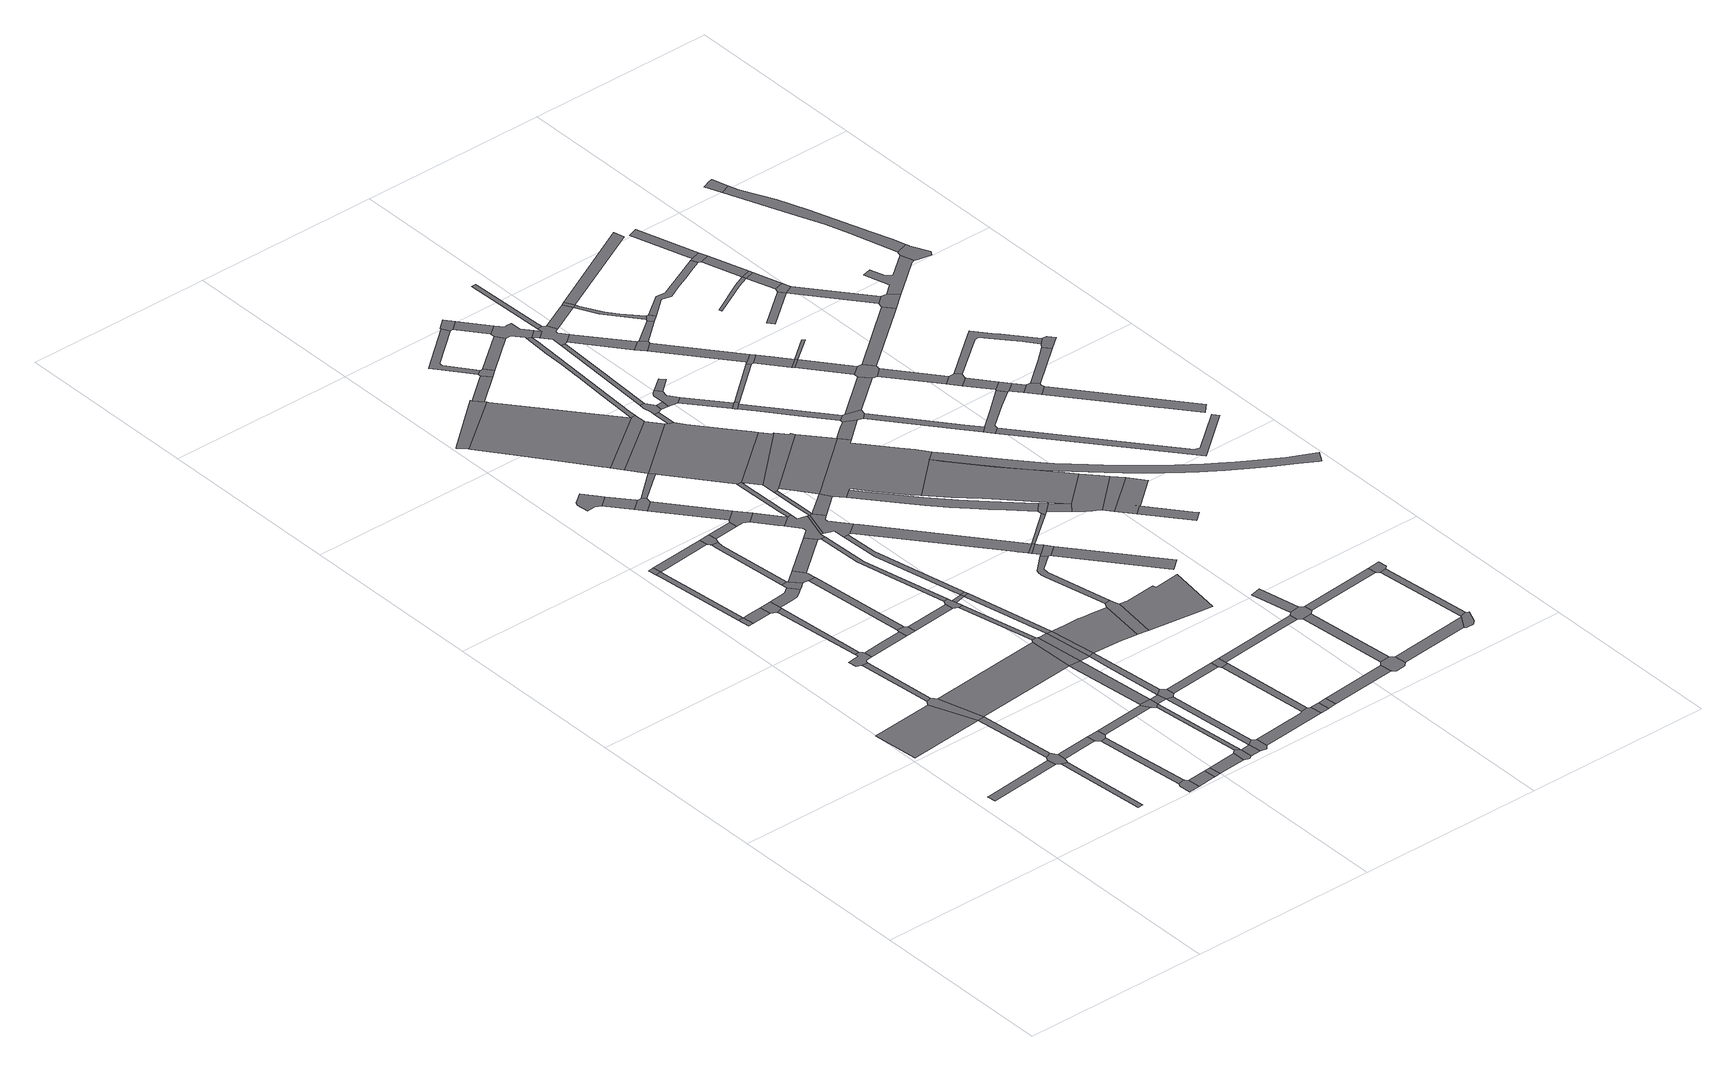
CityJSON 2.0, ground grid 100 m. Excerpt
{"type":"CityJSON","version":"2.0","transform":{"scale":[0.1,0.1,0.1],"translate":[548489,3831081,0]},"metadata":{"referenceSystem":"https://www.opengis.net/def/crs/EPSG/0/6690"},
"CityObjects":{
"road1":{"type":"Road","attributes":{"RoadStructureAttribute.sectionType":"1"},"geometry":[{"type":"MultiSurface","lod":"1","boundaries":[[[0,1,2,3,4,5]]]}]},
"road2":{"type":"Road","attributes":{"function":"3","RoadStructureAttribute.sectionType":"1"},"geometry":[{"type":"MultiSurface","lod":"1","boundaries":[[[6,7,8,9,10]]]}]},
"road3":{"type":"Road","attributes":{"RoadStructureAttribute.sectionType":"1"},"geometry":[{"type":"MultiSurface","lod":"1","boundaries":[[[11,12,13,14]]]}]},
"road4":{"type":"Road","geometry":[{"type":"MultiSurface","lod":"1","boundaries":[[[15,16,17,18,19,0,5,20,11,14,21,22,23]]]}]},
"road5":{"type":"Road","attributes":{"RoadStructureAttribute.sectionType":"1"},"geometry":[{"type":"MultiSurface","lod":"1","boundaries":[[[24,10,25,18,17]]]}]},
"road6":{"type":"Road","geometry":[{"type":"MultiSurface","lod":"1","boundaries":[[[26,27,28,29,6,10,24,30]]]}]},
"road7":{"type":"Road","attributes":{"RoadStructureAttribute.sectionType":"1"},"geometry":[{"type":"MultiSurface","lod":"1","boundaries":[[[31,32,28,27,33]]]}]},
"road8":{"type":"Road","attributes":{"RoadStructureAttribute.sectionType":"1"},"geometry":[{"type":"MultiSurface","lod":"1","boundaries":[[[34,35,23,22,36,37,38]]]}]},
"road9":{"type":"Road","geometry":[{"type":"MultiSurface","lod":"1","boundaries":[[[39,40,41,42]]]}]},
"road10":{"type":"Road","geometry":[{"type":"MultiSurface","lod":"1","boundaries":[[[43,44,45,46,47,48,49]]]}]},
"road11":{"type":"Road","geometry":[{"type":"MultiSurface","lod":"1","boundaries":[[[50,51,52,53,54,55,56,57,58,31,33,59,60,61,62,63,64]]]}]},
"road12":{"type":"Road","attributes":{"RoadStructureAttribute.sectionType":"1"},"geometry":[{"type":"MultiSurface","lod":"1","boundaries":[[[65,66,67,68,40,39]]]}]},
"road13":{"type":"Road","attributes":{"RoadStructureAttribute.sectionType":"1"},"geometry":[{"type":"MultiSurface","lod":"1","boundaries":[[[69,70,71,45,44]]]}]},
"road14":{"type":"Road","attributes":{"RoadStructureAttribute.sectionType":"1"},"geometry":[{"type":"MultiSurface","lod":"1","boundaries":[[[72,73,74,39,42,75]]]}]},
"road15":{"type":"Road","attributes":{"RoadStructureAttribute.sectionType":"1"},"geometry":[{"type":"MultiSurface","lod":"1","boundaries":[[[76,77,49,48,78,79,80]]]}]},
"road16":{"type":"Road","geometry":[{"type":"MultiSurface","lod":"1","boundaries":[[[81,34,38,82,70,69,83,84]]]}]},
"road17":{"type":"Road","geometry":[{"type":"MultiSurface","lod":"1","boundaries":[[[85,86,67,66]]]}]},
"road18":{"type":"Road","attributes":{"RoadStructureAttribute.sectionType":"1"},"geometry":[{"type":"MultiSurface","lod":"1","boundaries":[[[87,88,89,52,51]]]}]},
"road19":{"type":"Road","geometry":[{"type":"MultiSurface","lod":"1","boundaries":[[[90,72,75,91,92,88,87,93]]]}]},
"road20":{"type":"Road","geometry":[{"type":"MultiSurface","lod":"1","boundaries":[[[94,76,80,95]]]}]},
"road21":{"type":"Road","attributes":{"RoadStructureAttribute.sectionType":"1"},"geometry":[{"type":"MultiSurface","lod":"1","boundaries":[[[96,97,98,99,100,64,63,101]]]}]},
"road22":{"type":"Road","attributes":{"function":"3","RoadStructureAttribute.sectionType":"1"},"geometry":[{"type":"MultiSurface","lod":"1","boundaries":[[[102,103,104,105,106,30,24,107,108,109]]]}]},
"road23":{"type":"Road","attributes":{"RoadStructureAttribute.sectionType":"1"},"geometry":[{"type":"MultiSurface","lod":"1","boundaries":[[[110,94,95,111,112]]]}]},
"road24":{"type":"Road","attributes":{"RoadStructureAttribute.sectionType":"1"},"geometry":[{"type":"MultiSurface","lod":"1","boundaries":[[[113,114,90,93,115,116,117,118,119,120,121,122,123,124]]]}]},
"road25":{"type":"Road","attributes":{"RoadStructureAttribute.sectionType":"1"},"geometry":[{"type":"MultiSurface","lod":"1","boundaries":[[[125,85,66,126,127,128]]]}]},
"road26":{"type":"Road","attributes":{"RoadStructureAttribute.sectionType":"1"},"geometry":[{"type":"MultiSurface","lod":"1","boundaries":[[[129,81,84,130,131]]]}]},
"road27":{"type":"Road","geometry":[{"type":"MultiSurface","lod":"1","boundaries":[[[132,133,96,101,134,135,136,137]]]}]},
"road28":{"type":"Road","geometry":[{"type":"MultiSurface","lod":"1","boundaries":[[[138,110,112,139,140,141,142]]]}]},
"road29":{"type":"Road","geometry":[{"type":"MultiSurface","lod":"1","boundaries":[[[143,144,145,113,124,146,147,148]]]}]},
"road30":{"type":"Road","attributes":{"RoadStructureAttribute.sectionType":"1"},"geometry":[{"type":"MultiSurface","lod":"1","boundaries":[[[149,150,151,132,137]]]}]},
"road31":{"type":"Road","attributes":{"RoadStructureAttribute.sectionType":"1"},"geometry":[{"type":"MultiSurface","lod":"1","boundaries":[[[152,142,141,153]]]}]},
"road32":{"type":"Road","attributes":{"RoadStructureAttribute.sectionType":"1"},"geometry":[{"type":"MultiSurface","lod":"1","boundaries":[[[154,155,144,143,156,157,158]]]}]},
"road33":{"type":"Road","attributes":{"RoadStructureAttribute.sectionType":"1"},"geometry":[{"type":"MultiSurface","lod":"1","boundaries":[[[159,160,138,142]]]}]},
"road34":{"type":"Road","geometry":[{"type":"MultiSurface","lod":"1","boundaries":[[[161,162,163,164,165,166,167,168,169]]]}]},
"road35":{"type":"Road","geometry":[{"type":"MultiSurface","lod":"1","boundaries":[[[170,171,148,147,172,150,149,173,174]]]}]},
"road36":{"type":"Road","geometry":[{"type":"MultiSurface","lod":"1","boundaries":[[[175,129,131,160,159,176]]]}]},
"road37":{"type":"Road","geometry":[{"type":"MultiSurface","lod":"1","boundaries":[[[177,178,152,153,179,180,181,182]]]}]},
"road38":{"type":"Road","geometry":[{"type":"MultiSurface","lod":"1","boundaries":[[[183,125,128,184,154,158,185,186,187]]]}]},
"road39":{"type":"Road","attributes":{"RoadStructureAttribute.sectionType":"1"},"geometry":[{"type":"MultiSurface","lod":"1","boundaries":[[[188,169,168,189,190]]]}]},
"road40":{"type":"Road","attributes":{"RoadStructureAttribute.sectionType":"1"},"geometry":[{"type":"MultiSurface","lod":"1","boundaries":[[[191,192,135,134,193]]]}]},
"road41":{"type":"Road","attributes":{"RoadStructureAttribute.sectionType":"1"},"geometry":[{"type":"MultiSurface","lod":"1","boundaries":[[[194,195,152,178,196]]]}]},
"road42":{"type":"Road","attributes":{"RoadStructureAttribute.sectionType":"1"},"geometry":[{"type":"MultiSurface","lod":"1","boundaries":[[[109,175,176,197,198]]]}]},
"road43":{"type":"Road","attributes":{"RoadStructureAttribute.sectionType":"1"},"geometry":[{"type":"MultiSurface","lod":"1","boundaries":[[[199,176,159,194]]]}]},
"road44":{"type":"Road","geometry":[{"type":"MultiSurface","lod":"1","boundaries":[[[200,201,190,189,202,203,204,205,206,207]]]}]},
"road45":{"type":"Road","attributes":{"RoadStructureAttribute.sectionType":"1"},"geometry":[{"type":"MultiSurface","lod":"1","boundaries":[[[208,183,187,209,210]]]}]},
"road46":{"type":"Road","geometry":[{"type":"MultiSurface","lod":"1","boundaries":[[[211,199,194,196,212,213,214]]]}]},
"road47":{"type":"Road","geometry":[{"type":"MultiSurface","lod":"1","boundaries":[[[215,216,217,102,109,198,218,219,220]]]}]},
"road48":{"type":"Road","attributes":{"RoadStructureAttribute.sectionType":"1"},"geometry":[{"type":"MultiSurface","lod":"1","boundaries":[[[221,170,174,222,223]]]}]},
"road49":{"type":"Road","attributes":{"RoadStructureAttribute.sectionType":"1"},"geometry":[{"type":"MultiSurface","lod":"1","boundaries":[[[224,225,226,199,211]]]}]},
"road50":{"type":"Road","attributes":{"RoadStructureAttribute.sectionType":"1"},"geometry":[{"type":"MultiSurface","lod":"1","boundaries":[[[227,203,202,228,229]]]}]},
"road51":{"type":"Road","attributes":{"RoadStructureAttribute.sectionType":"1"},"geometry":[{"type":"MultiSurface","lod":"1","boundaries":[[[230,231,232,215,220]]]}]},
"road52":{"type":"Road","geometry":[{"type":"MultiSurface","lod":"1","boundaries":[[[233,218,198,225]]]}]},
"road53":{"type":"Road","geometry":[{"type":"MultiSurface","lod":"1","boundaries":[[[234,235,236,237,238,239,240,241]]]}]},
"road54":{"type":"Road","geometry":[{"type":"MultiSurface","lod":"1","boundaries":[[[242,243,244,245,191,193,231,230,246,247,248,249]]]}]},
"road55":{"type":"Road","attributes":{"RoadStructureAttribute.sectionType":"1"},"geometry":[{"type":"MultiSurface","lod":"1","boundaries":[[[250,251,252,182,181,253,254]]]}]},
"road56":{"type":"Road","geometry":[{"type":"MultiSurface","lod":"1","boundaries":[[[233,225,224,255]]]}]},
"road57":{"type":"Road","attributes":{"RoadStructureAttribute.sectionType":"1"},"geometry":[{"type":"MultiSurface","lod":"1","boundaries":[[[256,207,206,257,258]]]}]},
"road58":{"type":"Road","geometry":[{"type":"MultiSurface","lod":"1","boundaries":[[[259,260,249,248,261,262]]]}]},
"road59":{"type":"Road","geometry":[{"type":"MultiSurface","lod":"1","boundaries":[[[229,228,208,210,263,264,265]]]}]},
"road60":{"type":"Road","attributes":{"RoadStructureAttribute.sectionType":"1"},"geometry":[{"type":"MultiSurface","lod":"1","boundaries":[[[266,267,268,269,244,243]]]}]},
"road61":{"type":"Road","attributes":{"RoadStructureAttribute.sectionType":"1"},"geometry":[{"type":"MultiSurface","lod":"1","boundaries":[[[270,271,262,272,233,255]]]}]},
"road62":{"type":"Road","geometry":[{"type":"MultiSurface","lod":"1","boundaries":[[[273,259,262,271]]]}]},
"road63":{"type":"Road","attributes":{"RoadStructureAttribute.sectionType":"1"},"geometry":[{"type":"MultiSurface","lod":"1","boundaries":[[[274,214,213,275]]]}]},
"road64":{"type":"Road","attributes":{"RoadStructureAttribute.sectionType":"1"},"geometry":[{"type":"MultiSurface","lod":"1","boundaries":[[[276,265,264,277,278,279,280]]]}]},
"road65":{"type":"Road","geometry":[{"type":"MultiSurface","lod":"1","boundaries":[[[281,282,239,238,283,284,285,286,287,288,289,290,291]]]}]},
"road66":{"type":"Road","attributes":{"RoadStructureAttribute.sectionType":"1"},"geometry":[{"type":"MultiSurface","lod":"1","boundaries":[[[292,293,294,295,296,297,259,273]]]}]},
"road67":{"type":"Road","geometry":[{"type":"MultiSurface","lod":"1","boundaries":[[[298,299,300,280,279,301,302,303,304,221,223,305,268,267,306,307]]]}]},
"road68":{"type":"Road","attributes":{"function":"3","RoadStructureAttribute.sectionType":"1"},"geometry":[{"type":"MultiSurface","lod":"1","boundaries":[[[308,309,310,311,312,313,314,315,316,317,255,224,318,319,320,321,322,323]]]}]},
"road69":{"type":"Road","geometry":[{"type":"MultiSurface","lod":"1","boundaries":[[[324,307,306,325,326]]]}]},
"road70":{"type":"Road","attributes":{"RoadStructureAttribute.sectionType":"1"},"geometry":[{"type":"MultiSurface","lod":"1","boundaries":[[[327,328,251,250]]]}]},
"road71":{"type":"Road","geometry":[{"type":"MultiSurface","lod":"1","boundaries":[[[329,330,254,253,331,332]]]}]},
"road72":{"type":"Road","attributes":{"RoadStructureAttribute.sectionType":"1"},"geometry":[{"type":"MultiSurface","lod":"1","boundaries":[[[333,334,335,336,280,300,337,338,339,340]]]}]},
"road73":{"type":"Road","geometry":[{"type":"MultiSurface","lod":"1","boundaries":[[[341,326,325,342,343,344,295,294,345,346,347,348,349,350,351]]]}]},
"road74":{"type":"Road","geometry":[{"type":"MultiSurface","lod":"1","boundaries":[[[291,290,352,353,354,355,356]]]}]},
"road75":{"type":"Road","geometry":[{"type":"MultiSurface","lod":"1","boundaries":[[[357,329,332,358]]]}]},
"road76":{"type":"Road","geometry":[{"type":"MultiSurface","lod":"1","boundaries":[[[359,274,275,360,328,327,361]]]}]},
"road77":{"type":"Road","attributes":{"RoadStructureAttribute.sectionType":"1"},"geometry":[{"type":"MultiSurface","lod":"1","boundaries":[[[362,363,241,240,364]]]}]},
"road78":{"type":"Road","attributes":{"RoadStructureAttribute.sectionType":"1"},"geometry":[{"type":"MultiSurface","lod":"1","boundaries":[[[365,366,367,368,326,341]]]}]},
"road79":{"type":"Road","geometry":[{"type":"MultiSurface","lod":"1","boundaries":[[[353,352,369,256,370]]]}]},
"road80":{"type":"Road","geometry":[{"type":"MultiSurface","lod":"1","boundaries":[[[371,372,373,341,351,374]]]}]},
"road81":{"type":"Road","geometry":[{"type":"MultiSurface","lod":"1","boundaries":[[[375,376,377,323,322,378,379]]]}]},
"road82":{"type":"Road","geometry":[{"type":"MultiSurface","lod":"1","boundaries":[[[380,381,382,383,384,362,364,385]]]}]},
"road83":{"type":"Road","geometry":[{"type":"MultiSurface","lod":"1","boundaries":[[[386,387,370,256,258,388,389,333,340,390,391,392,393,394,395]]]}]},
"road84":{"type":"Road","attributes":{"RoadStructureAttribute.sectionType":"1"},"geometry":[{"type":"MultiSurface","lod":"1","boundaries":[[[396,397,398,383,382,399,400,401,402]]]}]},
"road85":{"type":"Road","attributes":{"RoadStructureAttribute.sectionType":"1"},"geometry":[{"type":"MultiSurface","lod":"1","boundaries":[[[403,347,346,404,405,406,407,408]]]}]},
"road86":{"type":"Road","attributes":{"RoadStructureAttribute.sectionType":"1"},"geometry":[{"type":"MultiSurface","lod":"1","boundaries":[[[409,410,411,412,413,377,376,414,415,416]]]}]},
"road87":{"type":"Road","attributes":{"RoadStructureAttribute.sectionType":"1"},"geometry":[{"type":"MultiSurface","lod":"1","boundaries":[[[417,357,358,418,419]]]}]},
"road88":{"type":"Road","geometry":[{"type":"MultiSurface","lod":"1","boundaries":[[[420,390,340,421,422,423,424]]]}]},
"road89":{"type":"Road","attributes":{"RoadStructureAttribute.sectionType":"1"},"geometry":[{"type":"MultiSurface","lod":"1","boundaries":[[[425,395,394,426]]]}]},
"road90":{"type":"Road","attributes":{"RoadStructureAttribute.sectionType":"1"},"geometry":[{"type":"MultiSurface","lod":"1","boundaries":[[[427,359,361,428,429,430]]]}]},
"road91":{"type":"Road","geometry":[{"type":"MultiSurface","lod":"1","boundaries":[[[431,432,433,379,378,434,435,436]]]}]},
"road92":{"type":"Road","geometry":[{"type":"MultiSurface","lod":"1","boundaries":[[[437,438,424,423,439,440,367,366,441,442]]]}]},
"road93":{"type":"Road","attributes":{"RoadStructureAttribute.sectionType":"1"},"geometry":[{"type":"MultiSurface","lod":"1","boundaries":[[[443,380,385,444]]]}]},
"road94":{"type":"Road","geometry":[{"type":"MultiSurface","lod":"1","boundaries":[[[445,446,447,425,426,448,449,450]]]}]},
"road95":{"type":"Road","geometry":[{"type":"MultiSurface","lod":"1","boundaries":[[[408,407,451,452]]]}]},
"road96":{"type":"Road","attributes":{"RoadStructureAttribute.sectionType":"1"},"geometry":[{"type":"MultiSurface","lod":"1","boundaries":[[[453,452,451,454,455,456]]]}]},
"road97":{"type":"Road","geometry":[{"type":"MultiSurface","lod":"1","boundaries":[[[442,441,457,371,458]]]}]},
"road98":{"type":"Road","geometry":[{"type":"MultiSurface","lod":"1","boundaries":[[[456,455,409,416,459,460,461]]]}]},
"road99":{"type":"Road","attributes":{"RoadStructureAttribute.sectionType":"1"},"geometry":[{"type":"MultiSurface","lod":"1","boundaries":[[[462,463,464,465,466,467,468,291,356,469,470,471,472,473]]]}]},
"road100":{"type":"Road","attributes":{"RoadStructureAttribute.sectionType":"1"},"geometry":[{"type":"MultiSurface","lod":"1","boundaries":[[[474,449,448,475]]]}]},
"road101":{"type":"Road","geometry":[{"type":"MultiSurface","lod":"1","boundaries":[[[476,477,396,402,478,479]]]}]},
"road102":{"type":"Road","attributes":{"RoadStructureAttribute.sectionType":"1"},"geometry":[{"type":"MultiSurface","lod":"1","boundaries":[[[479,478,480,481]]]}]},
"road103":{"type":"Road","attributes":{"RoadStructureAttribute.sectionType":"1"},"geometry":[{"type":"MultiSurface","lod":"1","boundaries":[[[482,445,450,483,484]]]}]},
"road104":{"type":"Road","attributes":{"RoadStructureAttribute.sectionType":"1"},"geometry":[{"type":"MultiSurface","lod":"1","boundaries":[[[485,486,487,488,489,490,491,492,493,494,495,496,497,498,499,500,501,502,503,504,505,506,507]]]}]},
"road105":{"type":"Road","geometry":[{"type":"MultiSurface","lod":"1","boundaries":[[[508,509,510,511,512,513,474,475,514,515,516,517]]]}]},
"road106":{"type":"Road","geometry":[{"type":"MultiSurface","lod":"1","boundaries":[[[458,371,374,497,496,518,519,520,521,522,523,524,525,526,527,528,529,530,531]]]}]},
"road107":{"type":"Road","geometry":[{"type":"MultiSurface","lod":"1","boundaries":[[[532,533,417,419,534,535,536,537]]]}]},
"road108":{"type":"Road","attributes":{"RoadStructureAttribute.sectionType":"1"},"geometry":[{"type":"MultiSurface","lod":"1","boundaries":[[[461,460,538,539,540]]]}]},
"road109":{"type":"Road","attributes":{"RoadStructureAttribute.sectionType":"1"},"geometry":[{"type":"MultiSurface","lod":"1","boundaries":[[[541,542,543,544,408,452,545,546]]]}]},
"road110":{"type":"Road","geometry":[{"type":"MultiSurface","lod":"1","boundaries":[[[547,481,480,443,444,548,549,462,473,550,551,552,553]]]}]},
"road111":{"type":"Road","attributes":{"RoadStructureAttribute.sectionType":"1"},"geometry":[{"type":"MultiSurface","lod":"1","boundaries":[[[515,514,554,555]]]}]},
"road112":{"type":"Road","geometry":[{"type":"MultiSurface","lod":"1","boundaries":[[[556,557,508,517]]]}]},
"road113":{"type":"Road","attributes":{"RoadStructureAttribute.sectionType":"1"},"geometry":[{"type":"MultiSurface","lod":"1","boundaries":[[[558,559,533,532]]]}]},
"road114":{"type":"Road","geometry":[{"type":"MultiSurface","lod":"1","boundaries":[[[550,473,560,561,562]]]}]},
"road115":{"type":"Road","geometry":[{"type":"MultiSurface","lod":"1","boundaries":[[[563,555,554,564,565,566,567]]]}]},
"road116":{"type":"Road","geometry":[{"type":"MultiSurface","lod":"1","boundaries":[[[568,569,562,561,570,482,484,571,572,573,574,575,576,577]]]}]},
"road117":{"type":"Road","geometry":[{"type":"MultiSurface","lod":"1","boundaries":[[[578,579,427,430,559,558,580,581]]]}]},
"road118":{"type":"Road","geometry":[{"type":"MultiSurface","lod":"1","boundaries":[[[582,583,579,578]]]}]},
"road119":{"type":"Road","geometry":[{"type":"MultiSurface","lod":"1","boundaries":[[[584,507,506,585,541,546,586,587,588]]]}]},
"road120":{"type":"Road","attributes":{"RoadStructureAttribute.sectionType":"1"},"geometry":[{"type":"MultiSurface","lod":"1","boundaries":[[[589,566,565,590,591,592,593]]]}]},
"road121":{"type":"Road","attributes":{"RoadStructureAttribute.sectionType":"1"},"geometry":[{"type":"MultiSurface","lod":"1","boundaries":[[[594,595,596,597,598,569,568]]]}]},
"road122":{"type":"Road","attributes":{"RoadStructureAttribute.sectionType":"1"},"geometry":[{"type":"MultiSurface","lod":"1","boundaries":[[[599,573,572,600,601]]]}]},
"road123":{"type":"Road","attributes":{"RoadStructureAttribute.sectionType":"1"},"geometry":[{"type":"MultiSurface","lod":"1","boundaries":[[[602,603,604,605,606,458,531,607]]]}]},
"road124":{"type":"Road","attributes":{"RoadStructureAttribute.sectionType":"1"},"geometry":[{"type":"MultiSurface","lod":"1","boundaries":[[[608,609,610,588,587,611,612,613,614]]]}]},
"road125":{"type":"Road","attributes":{"function":"1","RoadStructureAttribute.sectionType":"7"},"geometry":[{"type":"MultiSurface","lod":"1","boundaries":[[[615,616,617,618,619,523,522,620,621,622,614,623]]]}]},
"road126":{"type":"Road","attributes":{"RoadStructureAttribute.sectionType":"1"},"geometry":[{"type":"MultiSurface","lod":"1","boundaries":[[[624,577,576,625,626,627]]]}]},
"road127":{"type":"Road","geometry":[{"type":"MultiSurface","lod":"1","boundaries":[[[601,600,628,629,630,631]]]}]},
"road128":{"type":"Road","attributes":{"RoadStructureAttribute.sectionType":"1"},"geometry":[{"type":"MultiSurface","lod":"1","boundaries":[[[632,633,537,536,634,635]]]}]},
"road129":{"type":"Road","attributes":{"RoadStructureAttribute.sectionType":"1"},"geometry":[{"type":"MultiSurface","lod":"1","boundaries":[[[636,563,567,637]]]}]},
"road130":{"type":"Road","geometry":[{"type":"MultiSurface","lod":"1","boundaries":[[[593,592,602,607,638,639,640,641]]]}]},
"road131":{"type":"Road","geometry":[{"type":"MultiSurface","lod":"1","boundaries":[[[642,624,627,643]]]}]},
"road132":{"type":"Road","attributes":{"RoadStructureAttribute.sectionType":"1"},"geometry":[{"type":"MultiSurface","lod":"1","boundaries":[[[644,629,628,645,646,647]]]}]},
"road133":{"type":"Road","attributes":{"RoadStructureAttribute.sectionType":"1"},"geometry":[{"type":"MultiSurface","lod":"1","boundaries":[[[648,631,630,649]]]}]},
"road134":{"type":"Road","attributes":{"RoadStructureAttribute.sectionType":"1"},"geometry":[{"type":"MultiSurface","lod":"1","boundaries":[[[650,581,580,651]]]}]},
"road135":{"type":"Road","geometry":[{"type":"MultiSurface","lod":"1","boundaries":[[[652,623,614,613,653,654,655,656,657,658]]]}]},
"road136":{"type":"Road","attributes":{"RoadStructureAttribute.sectionType":"1"},"geometry":[{"type":"MultiSurface","lod":"1","boundaries":[[[659,660,661,643,627,662,663,664]]]}]},
"road137":{"type":"Road","geometry":[{"type":"MultiSurface","lod":"1","boundaries":[[[647,646,636,637,665,666]]]}]},
"road138":{"type":"Road","geometry":[{"type":"MultiSurface","lod":"1","boundaries":[[[658,657,667,668]]]}]},
"road139":{"type":"Road","attributes":{"RoadStructureAttribute.sectionType":"1"},"geometry":[{"type":"MultiSurface","lod":"1","boundaries":[[[669,639,638,670,671,672]]]}]},
"road140":{"type":"Road","geometry":[{"type":"MultiSurface","lod":"1","boundaries":[[[673,674,675,676,677]]]}]},
"road141":{"type":"Road","attributes":{"RoadStructureAttribute.sectionType":"1"},"geometry":[{"type":"MultiSurface","lod":"1","boundaries":[[[678,679,641,640,680]]]}]},
"road142":{"type":"Road","geometry":[{"type":"MultiSurface","lod":"1","boundaries":[[[664,663,648,649,681,682]]]}]},
"road143":{"type":"Road","attributes":{"function":"1","RoadStructureAttribute.sectionType":"7"},"geometry":[{"type":"MultiSurface","lod":"1","boundaries":[[[668,667,675,674,683,684,685,686,687]]]}]},
"road144":{"type":"Road","geometry":[{"type":"MultiSurface","lod":"1","boundaries":[[[688,689,690,632,635,691,692,693,694,695]]]}]},
"road145":{"type":"Road","attributes":{"RoadStructureAttribute.sectionType":"1"},"geometry":[{"type":"MultiSurface","lod":"1","boundaries":[[[696,666,665,697,698]]]}]},
"road146":{"type":"Road","geometry":[{"type":"MultiSurface","lod":"1","boundaries":[[[698,697,699,700]]]}]},
"road147":{"type":"Road","attributes":{"RoadStructureAttribute.sectionType":"1"},"geometry":[{"type":"MultiSurface","lod":"1","boundaries":[[[701,702,703,704,690,689]]]}]},
"road148":{"type":"Road","attributes":{"RoadStructureAttribute.sectionType":"1"},"geometry":[{"type":"MultiSurface","lod":"1","boundaries":[[[700,699,705,706]]]}]},
"road149":{"type":"Road","geometry":[{"type":"MultiSurface","lod":"1","boundaries":[[[707,650,651,702,701,708]]]}]},
"road150":{"type":"Road","geometry":[{"type":"MultiSurface","lod":"1","boundaries":[[[709,710,698,700]]]}]},
"road151":{"type":"Road","geometry":[{"type":"MultiSurface","lod":"1","boundaries":[[[706,705,711,712,678,680,713,714,715,716,717,718,719,720]]]}]},
"road152":{"type":"Road","attributes":{"RoadStructureAttribute.sectionType":"1"},"geometry":[{"type":"MultiSurface","lod":"1","boundaries":[[[721,642,643,722,723]]]}]},
"road153":{"type":"Road","geometry":[{"type":"MultiSurface","lod":"1","boundaries":[[[724,725,672,671,726,727,728,729,730]]]}]},
"road154":{"type":"Road","attributes":{"RoadStructureAttribute.sectionType":"1"},"geometry":[{"type":"MultiSurface","lod":"1","boundaries":[[[731,732,733,734,735,736,737,738,739,740,741,742,743,744,745,746,747,748,749,524,523,750,751,752,753,754,755,756,757,758,759,760,761,762,763,764,765,766,767,768,769,770,771,772]]]}]},
"road155":{"type":"Road","attributes":{"RoadStructureAttribute.sectionType":"1"},"geometry":[{"type":"MultiSurface","lod":"1","boundaries":[[[773,774,775,776,682,681,777,778,779,780,781,782]]]}]},
"road156":{"type":"Road","attributes":{"RoadStructureAttribute.sectionType":"1"},"geometry":[{"type":"MultiSurface","lod":"1","boundaries":[[[716,715,783,784]]]}]},
"road157":{"type":"Road","geometry":[{"type":"MultiSurface","lod":"1","boundaries":[[[785,786,787,788,784,783,789,790,791,792,793]]]}]},
"road158":{"type":"Road","attributes":{"RoadStructureAttribute.sectionType":"1"},"geometry":[{"type":"MultiSurface","lod":"1","boundaries":[[[794,795,796,797,798,799,800,801]]]}]},
"road159":{"type":"Road","attributes":{"RoadStructureAttribute.sectionType":"1"},"geometry":[{"type":"MultiSurface","lod":"1","boundaries":[[[802,803,804,805]]]}]},
"road160":{"type":"Road","attributes":{"RoadStructureAttribute.sectionType":"1"},"geometry":[{"type":"MultiSurface","lod":"1","boundaries":[[[806,790,789,807,808,809]]]}]},
"road161":{"type":"Road","attributes":{"RoadStructureAttribute.sectionType":"1"},"geometry":[{"type":"MultiSurface","lod":"1","boundaries":[[[810,811,727,726,812,813,814]]]}]},
"road162":{"type":"Road","geometry":[{"type":"MultiSurface","lod":"1","boundaries":[[[809,808,724,730,815,816]]]}]},
"road163":{"type":"Road","attributes":{"RoadStructureAttribute.sectionType":"1"},"geometry":[{"type":"MultiSurface","lod":"1","boundaries":[[[817,720,719,818,819]]]}]},
"road164":{"type":"Road","attributes":{"RoadStructureAttribute.sectionType":"1"},"geometry":[{"type":"MultiSurface","lod":"1","boundaries":[[[816,815,820,821,822]]]}]},
"road165":{"type":"Road","geometry":[{"type":"MultiSurface","lod":"1","boundaries":[[[822,821,823,824,825,826,827,828]]]}]},
"road166":{"type":"Road","geometry":[{"type":"MultiSurface","lod":"1","boundaries":[[[829,830,773,782,831,832]]]}]},
"road167":{"type":"Road","geometry":[{"type":"MultiSurface","lod":"1","boundaries":[[[833,834,802,805,835]]]}]},
"road168":{"type":"Road","attributes":{"RoadStructureAttribute.sectionType":"1"},"geometry":[{"type":"MultiSurface","lod":"1","boundaries":[[[836,837,838,830,829]]]}]},
"road169":{"type":"Road","attributes":{"RoadStructureAttribute.sectionType":"1"},"geometry":[{"type":"MultiSurface","lod":"1","boundaries":[[[832,831,839,840,841,794,842]]]}]},
"road170":{"type":"Road","geometry":[{"type":"MultiSurface","lod":"1","boundaries":[[[842,794,801,843]]]}]},
"road171":{"type":"Road","attributes":{"RoadStructureAttribute.sectionType":"1"},"geometry":[{"type":"MultiSurface","lod":"1","boundaries":[[[843,801,844,834,833]]]}]},
"road172":{"type":"Road","attributes":{"RoadStructureAttribute.sectionType":"1"},"geometry":[{"type":"MultiSurface","lod":"1","boundaries":[[[835,805,845,846]]]}]},
"road173":{"type":"Road","attributes":{"RoadStructureAttribute.sectionType":"1"},"geometry":[{"type":"MultiSurface","lod":"1","boundaries":[[[825,824,847,848,849,850]]]}]},
"road174":{"type":"Road","attributes":{"RoadStructureAttribute.sectionType":"1"},"geometry":[{"type":"MultiSurface","lod":"1","boundaries":[[[851,852,853,854,855,856,785,793,857,858,859,860,861,862,863,864,865,866,867]]]}]},
"road175":{"type":"Road","attributes":{"RoadStructureAttribute.sectionType":"1"},"geometry":[{"type":"MultiSurface","lod":"1","boundaries":[[[868,869,828,827,870]]]}]},
"road176":{"type":"Road","geometry":[{"type":"MultiSurface","lod":"1","boundaries":[[[871,872,846,845,817,819,873,874]]]}]},
"road177":{"type":"Road","geometry":[{"type":"MultiSurface","lod":"1","boundaries":[[[867,866,868,870,875,876]]]}]},
"road178":{"type":"Road","geometry":[{"type":"MultiSurface","lod":"1","boundaries":[[[877,878,879,880,881,874,873,882,883,884,885]]]}]},
"road179":{"type":"Road","geometry":[{"type":"MultiSurface","lod":"1","boundaries":[[[886,887,888,889,890,891]]]}]},
"road180":{"type":"Road","attributes":{"RoadStructureAttribute.sectionType":"1"},"geometry":[{"type":"MultiSurface","lod":"1","boundaries":[[[892,893,894,895,896,897,898,891,890,899,900,901,902,903,904,905]]]}]},
"road181":{"type":"Road","geometry":[{"type":"MultiSurface","lod":"1","boundaries":[[[906,905,904,885,884,907,908,909,910]]]}]}
},
"vertices":[
[470,615,0],[88,575,0],[77,574,0],[81,528,0],[476,568,0],[478,568,0],
[339,1304,0],[324,1302,0],[0,1270,0],[24,1022,0],[436,1063,0],
[499,554,0],[544,67,0],[572,68,0],[529,544,0],
[527,637,0],[520,647,0],[515,652,0],[483,639,0],[479,632,0],[497,555,0],[534,561,0],[538,575,0],[539,622,0],
[474,1067,0],[468,781,0],
[392,1325,0],[384,1336,0],[356,1328,0],[353,1324,0],[404,1310,0],
[314,1736,0],[315,1728,0],[347,1736,0],
[727,641,0],[548,623,0],[549,576,0],[651,586,0],[732,594,0],
[146,2373,0],[118,2370,0],[124,2307,0],[152,2309,0],
[842,95,0],[841,96,0],[805,86,0],[796,73,0],[802,8,0],[863,14,0],[856,79,0],
[382,1812,0],[371,1823,0],[346,1821,0],[349,1801,0],[347,1801,0],[325,1799,0],[284,1795,0],[289,1748,0],[311,1738,0],[347,1742,0],[347,1745,0],[360,1756,0],[364,1756,0],[393,1759,0],[388,1805,0],
[96,2865,0],[96,2892,0],[65,2889,0],[69,2864,0],
[786,579,0],[756,572,0],[771,419,0],
[257,2384,0],[172,2376,0],[152,2374,0],[263,2320,0],
[959,89,0],[866,80,0],[953,23,0],[963,24,0],[966,25,0],
[797,647,0],[753,576,0],[786,583,0],[802,601,0],
[91,2938,0],[60,2935,0],
[329,2317,0],[294,2305,0],[295,2300,0],
[322,2390,0],[290,2307,0],[292,2306,0],[328,2326,0],
[994,93,0],[1001,28,0],
[615,1828,0],[614,1828,0],[495,1816,0],[494,1816,0],[398,1806,0],[619,1782,0],
[1023,1371,0],[996,1369,0],[929,1363,0],[808,1351,0],[422,1312,0],[480,1068,0],[854,1105,0],[1029,1122,0],
[1150,109,0],[1018,30,0],[1152,42,0],
[451,2427,0],[417,2400,0],[351,2328,0],[382,2331,0],[404,2333,0],[416,2335,0],[427,2337,0],[437,2340,0],[453,2348,0],[468,2358,0],[480,2368,0],[491,2376,0],
[394,2969,0],[120,2894,0],[397,2922,0],[399,2922,0],
[1074,675,0],[815,602,0],[1100,632,0],
[619,1847,0],[618,1841,0],[674,1787,0],[669,1833,0],[659,1841,0],[658,1844,0],
[1170,128,0],[1173,34,0],[1181,31,0],[1199,42,0],[1196,110,0],
[483,2459,0],[449,2457,0],[451,2436,0],[501,2383,0],[532,2408,0],[488,2457,0],
[602,2404,0],[566,2403,0],[566,2401,0],
[1249,115,0],[1256,47,0],
[411,2906,0],[411,2868,0],[482,2461,0],[443,2869,0],[446,2901,0],
[1142,633,0],[1123,613,0],
[267,3538,0],[215,3603,0],[157,3557,0],[149,3539,0],[155,3474,0],[171,3476,0],[200,3479,0],[231,3466,0],[288,3511,0],
[556,2511,0],[504,2469,0],[542,2407,0],[597,2450,0],[596,2459,0],
[1078,680,0],[1137,681,0],
[1287,134,0],[1280,140,0],[1289,40,0],[1295,47,0],[1306,59,0],[1301,125,0],
[453,2975,0],[409,2908,0],[449,2909,0],[450,2911,0],[458,2929,0],
[377,3400,0],[325,3349,0],[381,3394,0],
[917,1858,0],[677,1834,0],[922,1812,0],
[1195,636,0],[1217,427,0],[1231,630,0],
[1136,687,0],[1094,1119,0],
[1189,687,0],
[401,3391,0],[387,3393,0],[363,3301,0],[420,3346,0],[421,3351,0],[423,3370,0],[423,3376,0],[404,3393,0],
[589,2989,0],[462,2929,0],[593,2943,0],
[1222,712,0],[1237,635,0],[1250,647,0],[1246,692,0],
[1033,1387,0],[1031,1385,0],[1023,1372,0],[1067,1383,0],[1067,1385,0],[1058,1386,0],
[766,2676,0],[615,2474,0],[806,2625,0],
[1179,1128,0],[1149,1120,0],[1156,1019,0],
[429,3336,0],[600,3005,0],[657,3051,0],
[971,1800,0],[948,1797,0],[948,1795,0],
[1119,1386,0],
[320,4480,0],[315,4486,0],[25,4244,0],[19,4239,0],[61,4199,0],[364,4428,0],[356,4437,0],[321,4480,0],
[956,1866,0],[952,1885,0],[929,1880,0],[919,1862,0],[967,1818,0],[964,1834,0],[964,1838,0],[958,1860,0],
[1640,167,0],[1602,163,0],[1591,154,0],[1660,95,0],[1653,159,0],
[1146,1382,0],
[559,3524,0],[559,3481,0],[581,3497,0],
[1018,1871,0],[961,1860,0],[966,1838,0],[1022,1849,0],
[631,2947,0],[660,2931,0],[716,2976,0],
[854,2357,0],[845,2618,0],[820,2617,0],[828,2373,0],
[1145,1386,0],[1051,1855,0],[1025,1838,0],
[1046,1877,0],
[1537,721,0],[1541,676,0],
[799,2872,0],[707,2871,0],[742,2827,0],[760,2805,0],[818,2850,0],
[595,4139,0],[368,4423,0],[68,4190,0],[207,4002,0],[268,3921,0],[270,3917,0],[432,3697,0],[445,3679,0],[446,3678,0],[454,3667,0],[784,3909,0],
[1043,1890,0],[940,2385,0],[936,2564,0],[910,2563,0],[916,2355,0],[1016,1882,0],
[841,2810,0],[841,2822,0],[840,2851,0],[813,2737,0],[814,2730,0],[814,2714,0],[785,2691,0],[813,2621,0],[844,2648,0],[890,2797,0],
[1426,1368,0],[1396,1371,0],[1383,1372,0],[1339,1375,0],[1316,1378,0],[1305,1379,0],[1269,1379,0],[1228,1380,0],[1184,1381,0],[1164,1381,0],[1184,1128,0],[1187,1128,0],[1343,1122,0],[1408,1114,0],[1426,1111,0],[1460,1364,0],
[897,2795,0],[856,2644,0],[901,2794,0],
[1591,669,0],[1552,663,0],
[1705,165,0],[1664,160,0],[1697,99,0],[1712,101,0],
[810,3196,0],[817,2905,0],[818,2887,0],[818,2872,0],[840,2873,0],[840,2890,0],[839,2905,0],[834,3195,0],
[920,2796,0],[891,2634,0],[908,2628,0],[909,2611,0],[944,2566,0],[950,2568,0],[1009,2615,0],[934,2709,0],[937,2725,0],[937,2726,0],[961,2746,0],
[493,3614,0],[810,3848,0],[810,3851,0],[810,3878,0],[810,3910,0],
[1750,169,0],[1757,106,0],
[1585,726,0],[1550,666,0],[1590,682,0],
[478,4605,0],[470,4600,0],[512,4562,0],
[919,2873,0],[916,3037,0],[896,3037,0],[899,2873,0],
[558,3525,0],[869,3774,0],
[1046,2897,0],[1017,2874,0],[930,2804,0],[1079,2843,0],
[1516,1355,0],[1507,1398,0],[1475,1392,0],[1488,1103,0],[1520,1347,0],
[521,4640,0],[503,4636,0],[502,4638,0],[476,4621,0],[476,4619,0],[555,4597,0],
[879,3763,0],[872,3770,0],[587,3490,0],[810,3197,0],[1149,3446,0],[1129,3472,0],[1058,3561,0],[940,3709,0],[906,3754,0],[884,3762,0],
[581,5003,0],[334,4802,0],[360,4769,0],[397,4780,0],[397,4783,0],[399,4800,0],[602,4966,0],
[1027,2592,0],[969,2545,0],[1429,1971,0],[1436,1961,0],[1467,1922,0],[1525,1969,0],
[1492,1869,0],[1406,1788,0],[1399,1771,0],[1399,1751,0],[1404,1725,0],[1434,1749,0],[1438,1781,0],[1517,1843,0],
[2112,207,0],[1774,108,0],[2120,142,0],
[1191,3394,0],[842,3184,0],[859,3163,0],[896,3116,0],[1199,3396,0],
[882,3862,0],[906,3858,0],
[2054,774,0],[1616,685,0],[1931,717,0],[2059,730,0],
[1732,1338,0],[1728,1356,0],[1567,1342,0],[1762,1067,0],[1833,1058,0],[1872,1353,0],
[1256,3342,0],[1246,3343,0],[896,3108,0],[895,3088,0],[931,3048,0],[1269,3325,0],
[726,4803,0],[757,4758,0],
[878,3957,0],[876,3928,0],[885,3885,0],[931,3871,0],[935,3909,0],[903,3956,0],
[1476,1911,0],[1534,1958,0],
[1542,1948,0],[1491,1892,0],[1502,1878,0],[1560,1925,0],
[975,2990,0],[1391,3176,0],
[1529,1844,0],[1531,1842,0],[1589,1889,0],
[830,4695,0],[819,4541,0],[815,4434,0],[811,4338,0],[809,4310,0],[796,4134,0],[787,3960,0],[810,3946,0],[811,3959,0],[837,4401,0],[851,4653,0],[851,4687,0],
[976,3911,0],[970,3866,0],
[632,5052,0],[581,5011,0],[617,4966,0],[668,5007,0],
[728,4828,0],[779,4868,0],
[912,4549,0],[921,4294,0],[934,4548,0],
[1726,2219,0],[1724,2221,0],[1713,2230,0],[1710,2234,0],[1594,2349,0],[1525,2417,0],[1494,2451,0],[1476,2471,0],[1388,2568,0],[1300,2674,0],[1234,2752,0],[1171,2831,0],[1121,2793,0],[1195,2705,0],[1281,2603,0],[1354,2515,0],[1430,2430,0],[1494,2360,0],[1553,2301,0],[1612,2244,0],[1683,2177,0],[1714,2147,0],[1755,2192,0],
[1004,4006,0],[985,3991,0],[975,3974,0],[975,3942,0],[975,3916,0],[976,3914,0],[1020,3860,0],[1057,3890,0],[1018,3939,0],[1027,3974,0],
[1178,2836,0],[1179,2837,0],[1242,2752,0],[1358,2620,0],[1391,2585,0],[1602,2778,0],[1652,2817,0],[1623,2854,0],[1605,2880,0],[1557,2938,0],[1461,3056,0],[1415,3112,0],[1423,3119,0],[1432,3126,0],
[2184,232,0],[2129,227,0],[2139,125,0],[2193,133,0],[2210,151,0],[2204,214,0],
[1539,1831,0],[1887,1396,0],[1946,1443,0],
[1715,2123,0],[1710,2118,0],[1700,2110,0],[1698,2108,0],[1710,2094,0],[1722,2103,0],
[812,4826,0],[786,4757,0],[830,4702,0],[894,4721,0],[853,4772,0],[851,4830,0],[826,4830,0],
[1181,3667,0],[1215,3696,0],
[1102,4035,0],[1079,4062,0],
[2136,722,0],[2081,714,0],
[860,4676,0],[876,4657,0],[917,4692,0],
[1225,3699,0],[1188,3658,0],[1197,3648,0],[1228,3674,0],[1238,3684,0],
[943,4720,0],[916,4719,0],[915,4611,0],[940,4550,0],[949,4554,0],[998,4594,0],[962,4638,0],[966,4651,0],[986,4661,0],[962,4709,0],
[2128,802,0],[2072,791,0],[2155,741,0],[2151,785,0],
[2082,1024,0],[2026,1013,0],
[1781,2169,0],[1715,2133,0],[1740,2117,0],[1743,2120,0],[1789,2161,0],
[1238,3661,0],[1254,3579,0],[1374,3427,0],[1494,3274,0],[1526,3299,0],
[942,4751,0],[929,5160,0],[929,5170,0],[903,5169,0],[915,4750,0],
[1190,4354,0],[1144,4309,0],[1194,4349,0],
[1496,3261,0],[1486,3253,0],[1456,3230,0],[1400,3185,0],[1397,3183,0],[1556,3227,0],
[1857,2101,0],[1855,2102,0],[1808,2143,0],[1756,2109,0],[1782,2085,0],[1829,2044,0],[1866,2092,0],
[2004,2302,0],[1910,2406,0],[1789,2542,0],[1655,2708,0],[1650,2715,0],[1485,2482,0],[1588,2385,0],[1593,2380,0],[2048,2251,0],
[1124,4793,0],[1138,4738,0],[1141,4739,0],[1149,4744,0],
[1181,4263,0],[1231,4303,0],[1233,4317,0],[1205,4347,0],
[2640,261,0],[2628,260,0],[2578,189,0],[2593,190,0],
[1458,3892,0],[1473,3874,0],
[1584,3221,0],[1614,3248,0],[1621,3278,0],[1541,3297,0],
[1143,4803,0],[1168,4754,0],
[1238,4294,0],[1466,3906,0],[1469,3902,0],[1520,3942,0],
[1335,4445,0],[1357,4419,0],
[2566,828,0],[2571,782,0],
[2110,2180,0],[1861,2019,0],[1879,2006,0],[1907,1987,0],[1934,1970,0],[1944,1963,0],[2143,2144,0],
[1276,4569,0],[1233,4626,0],[1175,4733,0],[1206,4628,0],[1340,4455,0],[1357,4477,0],
[1488,3880,0],[1538,3919,0],
[1979,1920,0],[2191,2091,0],
[1900,2883,0],[1850,2883,0],[1931,2784,0],[1961,2809,0],
[2259,1671,0],[2094,1876,0],[2046,1837,0],[2218,1624,0],[2266,1662,0],
[1778,3485,0],[1546,3301,0],[1822,3437,0],
[1394,4449,0],[1372,4475,0],
[2068,1908,0],[2075,1902,0],[2095,1877,0],[2096,1877,0],[2256,2007,0],
[2680,272,0],[2676,274,0],[2644,266,0],[2604,182,0],[2642,180,0],[2643,181,0],[2664,198,0],[2691,267,0],
[1592,3852,0],[1600,3739,0],[1650,3779,0],
[1609,3728,0],[1659,3768,0],
[2624,773,0],[2588,769,0],[2589,768,0],[2643,268,0],
[1780,3513,0],[1831,3553,0],
[2635,835,0],[2640,789,0],
[1786,3864,0],[1776,3875,0],
[1779,3502,0],[1779,3495,0],[1831,3435,0],[1835,3434,0],[1849,3431,0],[1896,3474,0],[1897,3484,0],[1898,3488,0],[1900,3499,0],[1858,3548,0],
[1674,5076,0],[1171,4755,0],[1688,5018,0],
[2188,2995,0],[2055,2886,0],[1966,2740,0],[1999,2767,0],[2006,2791,0],[2130,2887,0],[2221,2955,0],
[2851,1739,0],[2740,1806,0],[2653,1860,0],[2587,1903,0],[2535,1939,0],[2484,1976,0],[2428,2019,0],[2368,2066,0],[2312,2113,0],[2240,2176,0],[2176,2234,0],[2126,2280,0],[2069,2333,0],[2016,2388,0],[1972,2434,0],[1939,2473,0],[1887,2530,0],[1796,2639,0],[1700,2757,0],[1643,2727,0],[1654,2714,0],[1752,2595,0],[1825,2507,0],[1894,2428,0],[1946,2373,0],[1994,2324,0],[2036,2284,0],[2090,2232,0],[2144,2182,0],[2206,2126,0],[2271,2069,0],[2347,2007,0],[2425,1946,0],[2452,1925,0],[2475,1908,0],[2572,1840,0],[2668,1778,0],[2756,1726,0],[2860,1665,0],[2945,1618,0],[2957,1613,0],[2990,1670,0],
[1796,4679,0],[1690,4629,0],[1542,4559,0],[1492,4565,0],[1494,4531,0],[1547,4522,0],[1613,4554,0],[1702,4595,0],[1764,4625,0],[1811,4646,0],
[2048,3183,0],[2097,3222,0],
[2131,3225,0],[2127,3221,0],[2122,3218,0],[2110,3220,0],[2095,3124,0],[2144,3163,0],[2148,3173,0],[2154,3194,0],[2155,3196,0],
[1890,4430,0],[1827,4401,0],[1643,4299,0],[1644,4292,0],[1646,4284,0],[1648,4285,0],[1832,4383,0],[1897,4410,0],
[1938,4234,0],[1739,4080,0],[1764,4049,0],[1961,4202,0],
[2147,3161,0],[2191,3004,0],[2192,3002,0],[2242,3042,0],
[2601,2048,0],[2571,2057,0],[2582,1983,0],[2835,2188,0],[2812,2216,0],
[2229,2955,0],[2279,2995,0],
[2221,3837,0],[2235,3764,0],[2262,3785,0],
[2240,2942,0],[2274,2902,0],[2322,2942,0],
[2287,2887,0],[2326,2838,0],[2375,2878,0],[2370,2898,0],[2377,2909,0],[2347,2940,0],
[1865,4703,0],[1813,4686,0],[1826,4642,0],[1879,4658,0],
[1998,4273,0],[1945,4257,0],[2011,4230,0],
[1765,5028,0],[1713,5010,0],[1808,4703,0],
[1829,4631,0],[1870,4500,0],[1891,4430,0],[1944,4447,0],
[1950,4426,0],
[1900,4401,0],
[2227,3867,0],[2271,3902,0],
[2665,2414,0],[2682,2394,0],[2801,2247,0],[2845,2294,0],
[2572,3224,0],[2492,3323,0],[2479,3339,0],[2400,3435,0],[2373,3414,0],[2329,3380,0],[2363,3355,0],[2367,3358,0],[2370,3361,0],[2376,3365,0],[2401,3368,0],[2448,3313,0],[2499,3254,0],[2531,3213,0],[2541,3199,0],[2583,3145,0],[2612,3175,0],
[2568,3122,0],[2487,3052,0],[2598,3084,0],
[2291,3900,0],[2287,3901,0],[2351,3856,0],[2302,3899,0],
[2667,3138,0],[2640,3173,0],
[2426,3997,0],[2391,4018,0],[2369,4097,0],[2321,4083,0],[2360,3945,0],[2395,3891,0],[2551,4014,0],[2571,4020,0],[2548,4094,0],
[2284,5106,0],[2277,5103,0],[2271,5104,0],[2221,5085,0],[2254,4998,0],[2309,5020,0],
[2602,4217,0],[2569,4322,0],[2507,4509,0],[2465,4638,0],[2432,4728,0],[2404,4795,0],[2327,4964,0],[2384,4665,0],[2384,4664,0],[2448,4499,0],[2450,4500,0],[2487,4372,0],[2558,4122,0],[2624,4142,0],
[2628,4128,0],[2589,4015,0],[2661,4003,0],[2675,4029,0],[2629,4124,0]
]}
